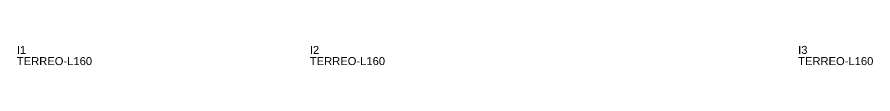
# Model space of a CAD drawing. Header units: metres. Extents: x 222 to 818, y -946 to 4043.
# Drawn here: x 283 to 818, y 4031 to 4043 of the extents above; entities that cross this region are included whole.
import ezdxf

# ---------------------------------------------------------------- set-up
doc = ezdxf.new("R2010")
doc.units = ezdxf.units.M
doc.layers.add('3', color=3, linetype='CONTINUOUS')
doc.layers.add('AUX00', color=7, linetype='CONTINUOUS')
doc.styles.add('STR_STANDARD', font='arial.ttf')

msp = doc.modelspace()

# ---------------------------------------------------------------- texts
at = {"layer": '3', "style": 'STR_STANDARD'}
for s, p in [('I1', (283.2, 4037.83)), ('I1', (283.2, 4037.83)), ('I2', (466.2, 4037.83)), ('I2', (466.2, 4037.83)), ('I3', (771.2, 4037.83)), ('I3', (771.2, 4037.83))]:
    msp.add_text(s, height=5, dxfattribs=at).set_placement(p)
at = {"layer": 'AUX00', "style": 'STR_STANDARD'}
for p in [(283.2, 4030.83), (283.2, 4030.83), (466.2, 4030.83), (466.2, 4030.83), (771.2, 4030.83), (771.2, 4030.83)]:
    msp.add_text('TERREO-L160', height=5, dxfattribs=at).set_placement(p)

doc.saveas('drawing.dxf')
